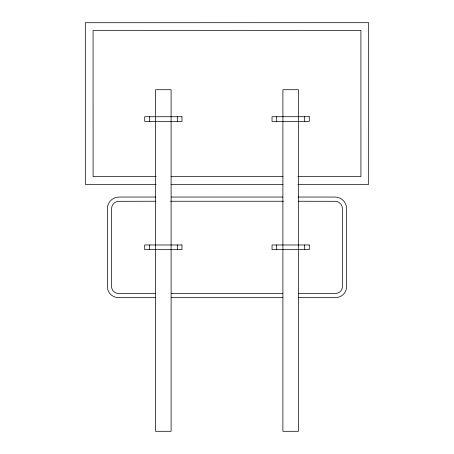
<?xml version="1.0" encoding="UTF-8"?>
<svg xmlns="http://www.w3.org/2000/svg" width="454" height="454" viewBox="0 0 454 454"><rect width="100%" height="100%" fill="white"/><g stroke="black" fill="none" stroke-linecap="round" stroke-linejoin="round"><path stroke-width="0.68" d="M156.148 176.583L93.087 176.589L93.076 30.48L360.913 30.463L360.924 176.572L297.858 176.578M171.027 176.583L282.978 176.578M156.165 184.381L85.324 184.352L85.312 22.717L368.676 22.7L368.688 184.364L297.847 184.341M171.039 184.347L282.973 184.369M155.716 197.047L119.01 197.047A11.628 11.628 0 0 0 107.405 207.949L107.405 286.667A10.919 10.919 0 0 0 119.01 297.569L155.716 297.569M171.243 197.047L282.763 197.047M298.289 197.047L334.99 197.047A11.628 11.628 0 0 1 346.595 207.949L346.595 286.667A10.919 10.919 0 0 1 334.99 297.569L298.289 297.569M155.801 201.241L118.08 201.309A7.429 7.429 0 0 0 111.599 208.21L111.673 287.581A6.719 6.719 0 0 0 117.836 293.369L155.722 293.375M170.608 201.241L283.398 201.241M298.199 201.241L335.92 201.309A7.429 7.429 0 0 1 342.401 208.21L342.333 287.581A6.719 6.719 0 0 1 336.17 293.369L298.278 293.375M171.249 293.375L282.757 293.375M171.243 297.569L282.763 297.569M304.634 116.718L304.634 121.377M304.634 244.978L304.634 249.638M298.426 116.644L298.426 89.71L282.899 89.71L282.899 116.644M298.426 116.718L298.426 431.3L282.899 431.3L282.899 116.718M276.685 116.718L276.685 121.377M276.685 244.978L276.685 249.638M177.315 116.729L177.315 121.383M177.315 244.978L177.315 249.638M171.107 116.644L171.107 89.71L155.58 89.71L155.58 116.644M171.107 116.729L171.107 431.3L155.58 431.3L155.58 116.729M149.366 116.729L149.366 121.388M149.366 244.978L149.366 249.638M181.975 116.729L144.707 116.729L144.707 121.388L181.975 121.383L181.975 116.729M309.293 116.718L272.025 116.723L272.031 121.377L309.293 121.377L309.293 116.718M181.975 244.978L144.707 244.978L144.707 249.638L181.975 249.638L181.975 244.978M309.293 244.978L272.031 244.978L272.031 249.638L309.293 249.638L309.293 244.978"/></g></svg>
